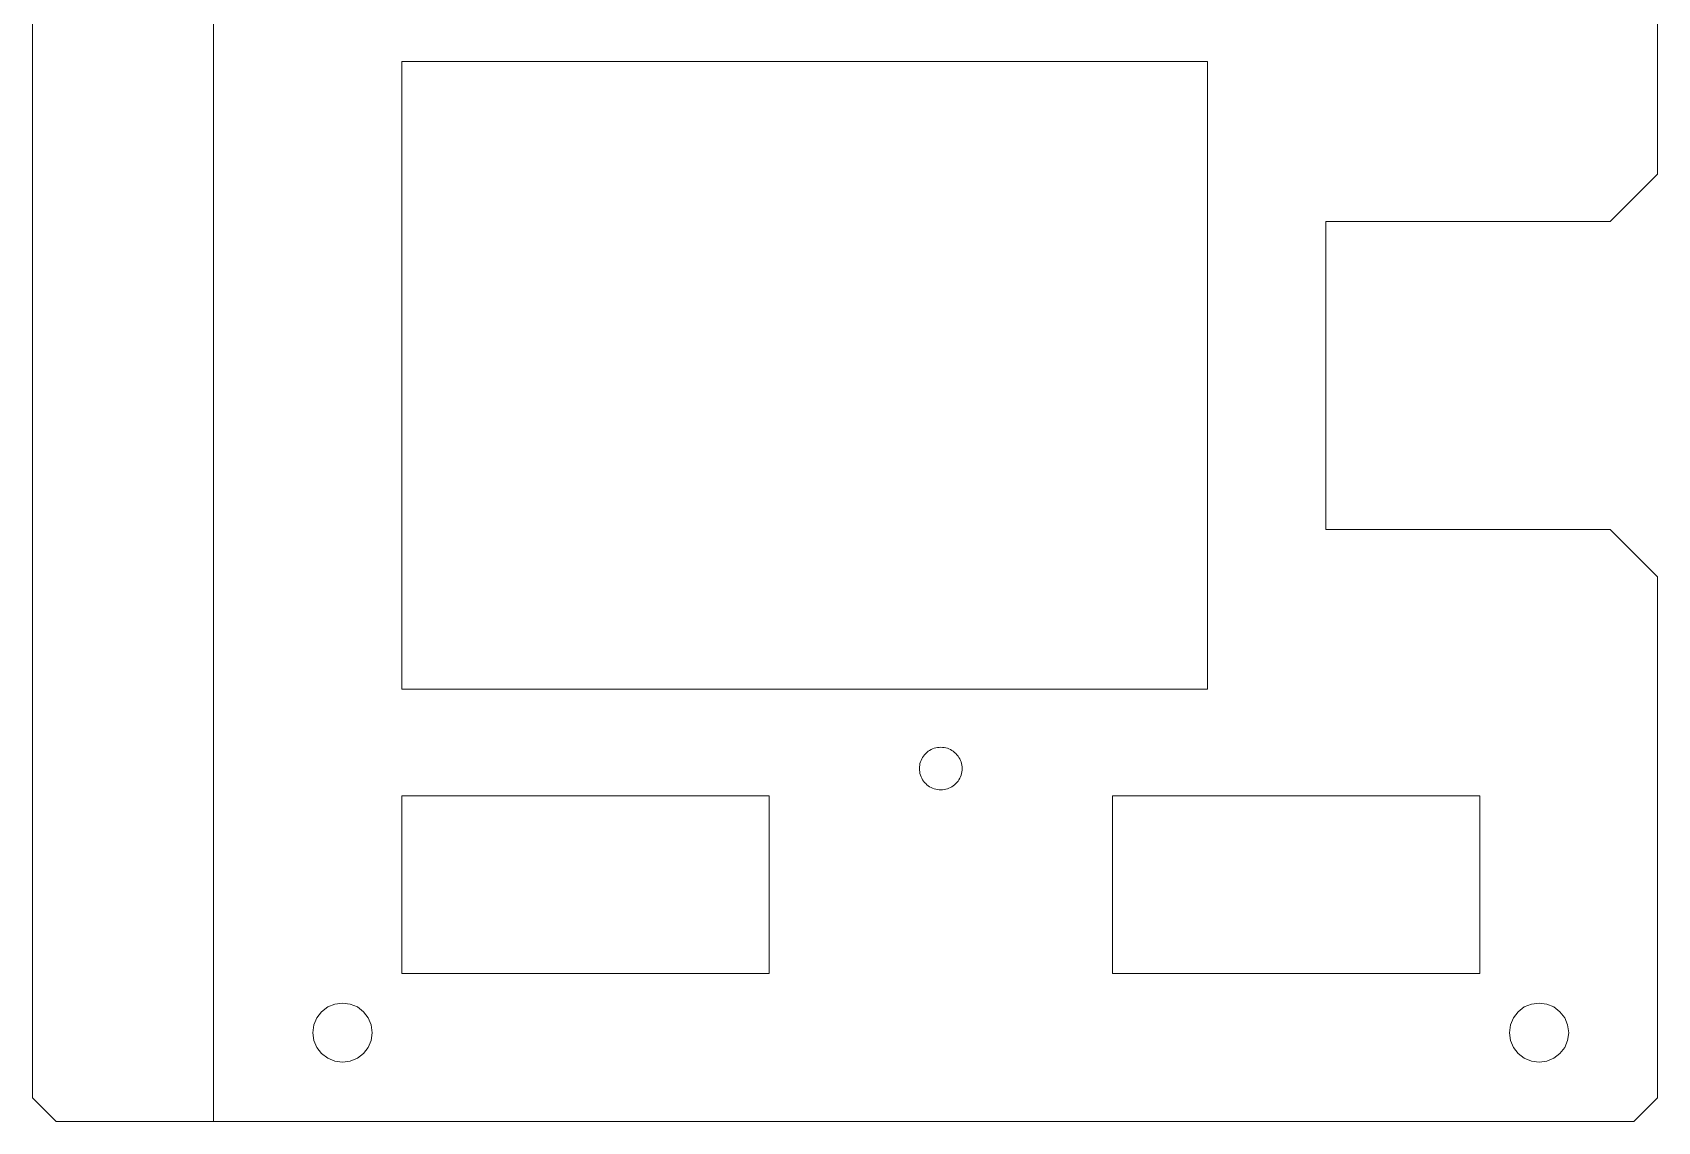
# Model space of a CAD drawing. Header units: millimetres. Extents: x 5 to 3562, y -58 to 420.
# Drawn here: x 3425 to 3562.2, y 17.5 to 109.4 of the extents above; entities that cross this region are included whole.
import ezdxf

# ---------------------------------------------------------------- set-up
doc = ezdxf.new("R2010")
doc.units = ezdxf.units.MM
doc.layers.add('Layer0', color=7, linetype='BYLAYER', lineweight=5, true_color=0xffffff)

msp = doc.modelspace()

# ---------------------------------------------------------------- linework, layer by layer
at = {"layer": 'Layer0', "color": 2, "true_color": 0xffff00}
msp.add_line((3440.29, 17.49), (3440.29, 387.49), dxfattribs=at)
at = {"layer": 'Layer0'}
for p, q in [((3425.01, 19.49), (3425.01, 277.49)), ((3562.18, 177.49), (3562.18, 97.49)), ((3456.18, 53.99), (3456.18, 106.99)), ((3456.18, 106.99), (3524.18, 106.99)), ((3524.18, 106.99), (3524.18, 53.99)), ((3558.18, 93.49), (3562.18, 97.49)), ((3534.18, 67.49), (3534.18, 93.49)), ((3534.18, 93.49), (3558.18, 93.49)), ((3558.18, 67.49), (3534.18, 67.49)), ((3562.18, 63.49), (3558.18, 67.49)), ((3562.18, 63.49), (3562.18, 19.49)), ((3524.18, 53.99), (3456.18, 53.99)), ((3500.07, 48.11), (3500.01, 47.98)), ((3500.14, 48.23), (3500.07, 48.11)), ((3500.22, 48.35), (3500.14, 48.23)), ((3500.31, 48.46), (3500.22, 48.35)), ((3500.4, 48.56), (3500.31, 48.46)), ((3500.51, 48.66), (3500.4, 48.56)), ((3500.62, 48.75), (3500.51, 48.66)), ((3500.73, 48.83), (3500.62, 48.75)), ((3500.86, 48.89), (3500.73, 48.83)), ((3500.99, 48.95), (3500.86, 48.89)), ((3501.12, 49), (3500.99, 48.95)), ((3501.25, 49.04), (3501.12, 49)), ((3501.39, 49.07), (3501.25, 49.04)), ((3501.53, 49.08), (3501.39, 49.07)), ((3501.68, 49.09), (3501.53, 49.08)), ((3501.82, 49.08), (3501.68, 49.09)), ((3501.96, 49.07), (3501.82, 49.08)), ((3502.1, 49.04), (3501.96, 49.07)), ((3502.23, 49), (3502.1, 49.04)), ((3502.36, 48.95), (3502.23, 49)), ((3502.49, 48.89), (3502.36, 48.95)), ((3502.62, 48.83), (3502.49, 48.89)), ((3502.73, 48.75), (3502.62, 48.83)), ((3502.84, 48.66), (3502.73, 48.75)), ((3502.95, 48.56), (3502.84, 48.66)), ((3503.04, 48.46), (3502.95, 48.56)), ((3503.13, 48.35), (3503.04, 48.46)), ((3503.21, 48.23), (3503.13, 48.35)), ((3503.28, 48.11), (3503.21, 48.23)), ((3503.34, 47.98), (3503.28, 48.11)), ((3499.9, 47.57), (3499.88, 47.43)), ((3499.88, 47.43), (3499.88, 47.29)), ((3499.88, 47.29), (3499.88, 47.15)), ((3499.88, 47.15), (3499.9, 47.01)), ((3499.92, 47.71), (3499.9, 47.57)), ((3499.9, 47.01), (3499.92, 46.87)), ((3499.96, 47.85), (3499.92, 47.71)), ((3499.92, 46.87), (3499.96, 46.73)), ((3500.01, 47.98), (3499.96, 47.85)), ((3499.96, 46.73), (3500.01, 46.6)), ((3503.39, 47.85), (3503.34, 47.98)), ((3503.34, 46.6), (3503.39, 46.73)), ((3503.43, 47.71), (3503.39, 47.85)), ((3503.39, 46.73), (3503.43, 46.87)), ((3503.45, 47.57), (3503.43, 47.71)), ((3503.43, 46.87), (3503.45, 47.01)), ((3503.47, 47.43), (3503.45, 47.57)), ((3503.45, 47.01), (3503.47, 47.15)), ((3503.48, 47.29), (3503.47, 47.43)), ((3503.47, 47.15), (3503.48, 47.29)), ((3500.01, 46.6), (3500.07, 46.47)), ((3500.07, 46.47), (3500.14, 46.35)), ((3500.14, 46.35), (3500.22, 46.23)), ((3500.22, 46.23), (3500.31, 46.12)), ((3500.31, 46.12), (3500.4, 46.02)), ((3500.4, 46.02), (3500.51, 45.92)), ((3500.51, 45.92), (3500.62, 45.83)), ((3500.62, 45.83), (3500.73, 45.76)), ((3500.73, 45.76), (3500.86, 45.69)), ((3500.86, 45.69), (3500.99, 45.63)), ((3500.99, 45.63), (3501.12, 45.58)), ((3501.12, 45.58), (3501.25, 45.54)), ((3501.25, 45.54), (3501.39, 45.51)), ((3501.39, 45.51), (3501.53, 45.5)), ((3501.53, 45.5), (3501.68, 45.49)), ((3501.68, 45.49), (3501.82, 45.5)), ((3501.82, 45.5), (3501.96, 45.51)), ((3501.96, 45.51), (3502.1, 45.54)), ((3502.1, 45.54), (3502.23, 45.58)), ((3502.23, 45.58), (3502.36, 45.63)), ((3502.36, 45.63), (3502.49, 45.69)), ((3502.49, 45.69), (3502.62, 45.76)), ((3502.62, 45.76), (3502.73, 45.83)), ((3502.73, 45.83), (3502.84, 45.92)), ((3502.84, 45.92), (3502.95, 46.02)), ((3502.95, 46.02), (3503.04, 46.12)), ((3503.04, 46.12), (3503.13, 46.23)), ((3503.13, 46.23), (3503.21, 46.35)), ((3503.21, 46.35), (3503.28, 46.47)), ((3503.28, 46.47), (3503.34, 46.6)), ((3487.18, 44.99), (3456.18, 44.99)), ((3456.18, 44.99), (3456.18, 29.99)), ((3487.18, 29.99), (3487.18, 44.99)), ((3547.18, 44.99), (3516.18, 44.99)), ((3516.18, 44.99), (3516.18, 29.99)), ((3547.18, 29.99), (3547.18, 44.99)), ((3456.18, 29.99), (3487.18, 29.99)), ((3516.18, 29.99), (3547.18, 29.99)), ((3451.18, 27.49), (3450.53, 27.41)), ((3451.82, 27.41), (3451.18, 27.49)), ((3552.18, 27.49), (3551.53, 27.41)), ((3552.82, 27.41), (3552.18, 27.49)), ((3449.01, 26.24), (3448.76, 25.64)), ((3449.41, 26.76), (3449.01, 26.24)), ((3449.93, 27.16), (3449.41, 26.76)), ((3450.53, 27.41), (3449.93, 27.16)), ((3452.43, 27.16), (3451.82, 27.41)), ((3452.94, 26.76), (3452.43, 27.16)), ((3453.34, 26.24), (3452.94, 26.76)), ((3453.59, 25.64), (3453.34, 26.24)), ((3550.01, 26.24), (3549.76, 25.64)), ((3550.41, 26.76), (3550.01, 26.24)), ((3550.93, 27.16), (3550.41, 26.76)), ((3551.53, 27.41), (3550.93, 27.16)), ((3553.43, 27.16), (3552.82, 27.41)), ((3553.94, 26.76), (3553.43, 27.16)), ((3554.34, 26.24), (3553.94, 26.76)), ((3554.59, 25.64), (3554.34, 26.24)), ((3448.76, 25.64), (3448.68, 24.99)), ((3448.68, 24.99), (3448.76, 24.34)), ((3453.68, 24.99), (3453.59, 25.64)), ((3453.59, 24.34), (3453.68, 24.99)), ((3549.76, 25.64), (3549.68, 24.99)), ((3549.68, 24.99), (3549.76, 24.34)), ((3554.68, 24.99), (3554.59, 25.64)), ((3554.59, 24.34), (3554.68, 24.99)), ((3448.76, 24.34), (3449.01, 23.74)), ((3449.01, 23.74), (3449.41, 23.22)), ((3452.94, 23.22), (3453.34, 23.74)), ((3453.34, 23.74), (3453.59, 24.34)), ((3549.76, 24.34), (3550.01, 23.74)), ((3550.01, 23.74), (3550.41, 23.22)), ((3553.94, 23.22), (3554.34, 23.74)), ((3554.34, 23.74), (3554.59, 24.34)), ((3449.41, 23.22), (3449.93, 22.83)), ((3449.93, 22.83), (3450.53, 22.58)), ((3450.53, 22.58), (3451.18, 22.49)), ((3451.18, 22.49), (3451.82, 22.58)), ((3451.82, 22.58), (3452.43, 22.83)), ((3452.43, 22.83), (3452.94, 23.22)), ((3550.41, 23.22), (3550.93, 22.83)), ((3550.93, 22.83), (3551.53, 22.58)), ((3551.53, 22.58), (3552.18, 22.49)), ((3552.18, 22.49), (3552.82, 22.58)), ((3552.82, 22.58), (3553.43, 22.83)), ((3553.43, 22.83), (3553.94, 23.22)), ((3425.01, 19.49), (3427.01, 17.49)), ((3560.18, 17.49), (3562.18, 19.49)), ((3427.01, 17.49), (3440.29, 17.49)), ((3440.29, 17.49), (3560.18, 17.49))]:
    msp.add_line(p, q, dxfattribs=at)

doc.saveas('drawing.dxf')
